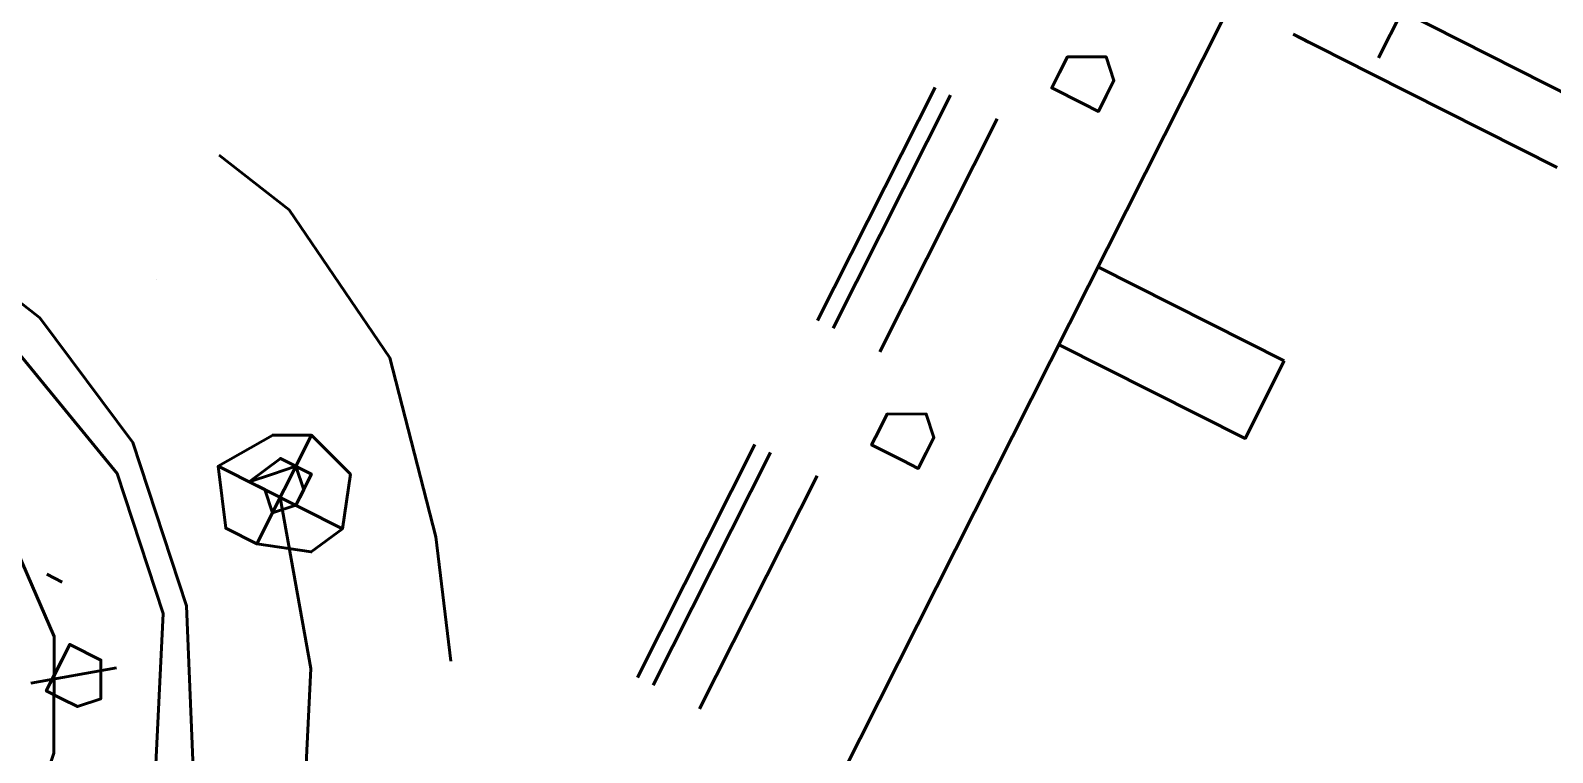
# Model space of a CAD drawing. Header units: metres. Extents: x 0 to 547597, y 0 to 1844684.
# Drawn here: x 543451.0829 to 543451.4446, y 1844574.4379 to 1844574.6095 of the extents above; entities that cross this region are included whole.
import ezdxf

# ---------------------------------------------------------------- set-up
doc = ezdxf.new("R2010")
doc.units = ezdxf.units.M
doc.layers.add('5_Thep', color=4, linetype='Continuous')
doc.layers.add('giai đoạn này', color=10, linetype='Continuous', lineweight=60)

# ---------------------------------------------------------------- blocks, each defined once
blk = doc.blocks.new('MBA220-MB')
at = {"color": 1}
for points in [[(-371.97, -376.1), (-371.97, -384.36), (-371.97, -384.36), (-371.97, -438.09)], [(-355.43, -388.5), (-355.43, -438.09)], [(-285.17, -425.69), (-285.17, -475.29)], [(-264.51, -475.29), (-264.51, -425.69), (-285.17, -425.69)], [(-355.43, -438.09), (-355.43, -433.96)], [(-371.97, -458.76), (-371.97, -438.09), (-359.57, -438.09)], [(-355.43, -438.09), (-355.43, -438.09)], [(-355.43, -438.09), (-355.43, -438.09)], [(-355.43, -438.09), (-355.43, -458.76)], [(-355.43, -454.62), (-355.43, -458.76)], [(743.93, -996.04), (743.93, -475.29), (-822.46, -475.29), (-822.46, -996.04), (743.93, -996.04)], [(743.93, -996.04), (743.93, -475.29), (-822.46, -475.29), (-822.46, -996.04), (743.93, -996.04)], [(-318.24, -495.95), (-318.24, -504.22), (-322.37, -504.22), (-326.5, -504.22), (-330.64, -495.95), (-326.5, -491.82), (-322.37, -491.82), (-318.24, -491.82), (-318.24, -495.95)], [(-223.18, -495.95), (-223.18, -504.22), (-227.31, -504.22), (-231.45, -504.22), (-235.58, -495.95), (-231.45, -491.82), (-227.31, -491.82), (-223.18, -491.82), (-223.18, -495.95)], [(-243.84, -512.49), (-305.84, -512.49)], [(-148.79, -512.49), (-210.78, -512.49)], [(-243.84, -524.88), (-305.84, -524.88)], [(-243.84, -524.88), (-305.84, -524.88)], [(-243.84, -524.88), (-305.84, -524.88)], [(-148.79, -524.88), (-210.78, -524.88)], [(-148.79, -524.88), (-210.78, -524.88)], [(-148.79, -524.88), (-210.78, -524.88)], [(-243.84, -529.02), (-305.84, -529.02)], [(-243.84, -529.02), (-305.84, -529.02)], [(-148.79, -529.02), (-210.78, -529.02)], [(-148.79, -529.02), (-210.78, -529.02)], [(-132.25, -570.35), (-157.05, -586.88), (-190.12, -615.81), (-210.78, -653.01), (-214.91, -673.67)], [(-41.33, -578.61), (-78.53, -582.75), (-115.72, -599.28), (-148.79, -624.08)], [(24.8, -735.66), (90.92, -735.66), (86.79, -694.34), (66.13, -661.27), (37.2, -632.34), (0, -611.68), (-41.33, -607.54), (-78.53, -611.68), (-115.72, -632.34), (-144.65, -661.27), (-161.18, -694.34), (-169.45, -735.66), (-161.18, -776.99), (-144.65, -810.06), (-115.72, -843.12), (-78.53, -859.65), (-41.33, -863.79), (0, -859.65), (37.2, -843.12), (66.13, -810.06), (86.79, -776.99), (90.92, -735.66)], [(-136.39, -624.08), (-140.52, -611.68), (-148.79, -607.54), (-161.18, -611.68), (-165.32, -624.08), (-161.18, -632.34), (-148.79, -640.61), (-136.39, -632.34), (-136.39, -624.08), (-165.32, -624.08)], [(-148.79, -640.61), (-148.79, -607.54)], [(82.66, -735.66), (74.39, -772.86), (57.86, -805.92), (33.06, -830.72), (0, -851.39), (-41.33, -855.52), (-74.39, -851.39), (-111.59, -830.72), (-136.39, -805.92), (-152.92, -772.86), (-157.05, -735.66), (-152.92, -698.47), (-136.39, -661.27), (-111.59, -636.47), (-74.39, -619.94), (-41.33, -615.81), (0, -619.94), (33.06, -636.47), (57.86, -661.27), (74.39, -698.47), (82.66, -735.66)], [(-144.65, -624.08), (-148.79, -619.94), (-148.79, -619.94), (-152.92, -619.94), (-157.05, -624.08), (-152.92, -628.21), (-148.79, -632.34), (-148.79, -628.21), (-144.65, -624.08), (-148.79, -619.94), (-157.05, -619.94), (-157.05, -628.21), (-148.79, -632.34), (-148.79, -628.21), (-144.65, -624.08)], [(53.73, -735.66), (53.73, -764.6), (37.2, -789.39), (16.53, -810.06), (-8.27, -826.59), (-41.33, -830.72), (-70.26, -826.59), (-95.06, -810.06), (-115.72, -789.39), (-128.12, -764.6), (-136.39, -735.66), (-128.12, -706.73), (-115.72, -681.94), (-95.06, -657.14), (-70.26, -644.74), (-41.33, -640.61), (-8.27, -644.74), (16.53, -657.14), (37.2, -681.94), (53.73, -706.73), (53.73, -735.66)], [(-82.66, -648.87), (-82.66, -644.74), (-86.79, -640.61), (-95.06, -644.74), (-95.06, -653.01), (-82.66, -653.01), (-82.66, -648.87)], [(-82.66, -648.87), (-82.66, -644.74), (-86.79, -640.61), (-95.06, -644.74), (-95.06, -653.01), (-86.79, -653.01), (-82.66, -653.01), (-82.66, -648.87)], [(-82.66, -657.14), (-95.06, -640.61)], [(-107.46, -665.4), (-107.46, -661.27)], [(-181.85, -673.67), (-181.85, -673.67)]]:
    blk.add_lwpolyline(points, dxfattribs=at)
blk = doc.blocks.new('mb moiTQK')
at = {"layer": 'giai đoạn này', "color": 1, "linetype": 'ByBlock', "ltscale": 5, "xscale": 0.001, "yscale": 0.001, "zscale": 0.001}
blk.add_blockref('MBA220-MB', (-88.05166, -82.51016), dxfattribs=at)
blk = doc.blocks.new('ACAD-DinhViTuyenDz220kV')
blk.add_circle((543470.18793, 1844560.06958), 117.55145)
at = {"layer": '5_Thep', "rotation": 243.2403583287449}
blk.add_blockref('mb moiTQK', (543485.661, 1844458.313), dxfattribs=at)

msp = doc.modelspace()

# ---------------------------------------------------------------- block references
msp.add_blockref('ACAD-DinhViTuyenDz220kV', (0, 0))

doc.saveas('drawing.dxf')
